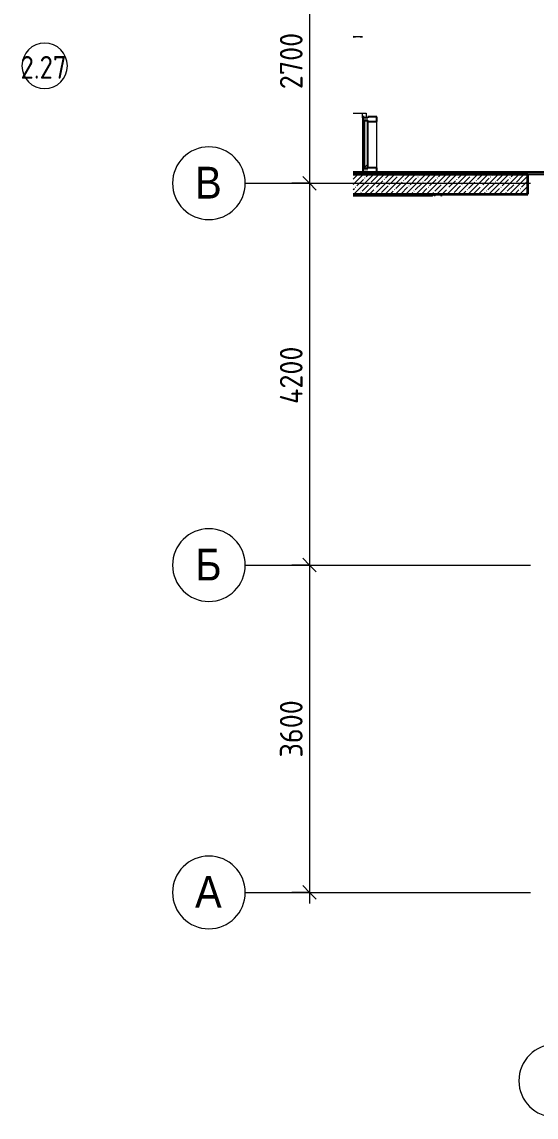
# Model space of a CAD drawing. Header units: millimetres. Extents: x 16345 to 138513, y -2470 to 23828.
# Drawn here: x 16345 to 22000, y -2470 to 9574 of the extents above; entities that cross this region are included whole.
import ezdxf

# ---------------------------------------------------------------- set-up
doc = ezdxf.new("R2010")
doc.units = ezdxf.units.MM
doc.linetypes.add('Осевая', pattern=[3175, 635, -476.25, 1587.5, -476.25])
for name, color, linetype, lineweight in [('A-ANNO-DIMS', 7, 'Continuous', 9), ('A-ANNO-DIMS-100', 7, 'Continuous', 9), ('A-AREA-IDEN', 7, 'Continuous', 9), ('A-DOOR', 7, 'Continuous', 9), ('A-DOOR-1', 7, 'Continuous', 13), ('A-GLAZ-CURT', 7, 'Continuous', 9), ('A-GLAZ-CURT-1', 7, 'Continuous', 25), ('A-GLAZ-CWMG', 7, 'Continuous', 9), ('A-GLAZ-CWMG-1', 7, 'Continuous', 25), ('A-WALL', 7, 'Continuous', 9), ('I-WALL', 7, 'Continuous', 9), ('Оси', 7, 'Continuous', 9), ('Оси-1', 7, 'Continuous', 20), ('Оси-2', 7, 'Осевая', 9)]:
    doc.layers.add(name, color=color, linetype=linetype, lineweight=lineweight)
for name, color, linetype, lineweight, true_color in [('A-WALL-2', 7, 'Continuous', 35, 0x3c3c3c), ('A-WALL-3', 7, 'Continuous', 25, 0x3c3c3c), ('A-WALL-FNSH-1', 7, 'Continuous', 13, 0x3c3c3c)]:
    doc.layers.add(name, color=color, linetype=linetype, lineweight=lineweight, true_color=true_color)
doc.styles.add('Arial', font='arial.ttf', dxfattribs={"width": 0.9, "height": 350})
doc.styles.add('GOST Common', font='GOST_Common.ttf', dxfattribs={"width": 0.9, "height": 250})
doc.styles.add('ISOCPEUR', font='isocpeur.ttf', dxfattribs={"width": 0.9, "height": 250})
doc.dimstyles.new('ISO-2_5_0_9К_БОЛЬШОЙ', dxfattribs={"dimscale": 304.8, "dimtxt": 248.995294, "dimasz": 0.492126, "dimexe": 0.393701, "dimexo": 0.984252, "dimgap": 0, "dimtad": 1, "dimdec": 0, "dimrnd": 10, "dimzin": 0, "dimdsep": 46, "dimtxsty": 'ISOCPEUR', "dimblk1": 'OBLIQUE', "dimblk2": 'OBLIQUE', "dimsah": 1, "dimcen": 0.09, "dimdle": 0.393701, "dimazin": 0, "dimtfac": 1, "dimtdec": 4, "dimtix": 1, "dimtmove": 0, "dimatfit": 3, "dimfxl": 1, "dimtvp": 1, "dimtolj": 1, "dimtzin": 0, "dimarcsym": 2})
pattern_1 = [(0, (0, 0), (121.92, 30.48), [10.058, -81.382, 10.058, -81.382, -487.68]), (0, (0, 0), (121.92, 30.48), [-182.88, 10.058, -172.822, 10.058, -81.382, -213.36]), (0, (0, 0), (121.92, 30.48), [-457.2, 10.058, -50.902, 10.058, -142.342]), (120, (45.72, 15.24), (-87.356454, 90.345817), [10.058, -81.382, 10.058, -81.382, -487.68]), (120, (45.72, 15.24), (-87.356454, 90.345817), [-182.88, 10.058, -172.822, 10.058, -81.382, -213.36]), (120, (45.72, 15.24), (-87.356454, 90.345817), [-457.2, 10.058, -50.902, 10.058, -142.342]), (240, (60.96, 76.2), (-34.563546, -120.825817), [10.058, -81.382, 10.058, -81.382, -487.68]), (240, (60.96, 76.2), (-34.563546, -120.825817), [-182.88, 10.058, -172.822, 10.058, -81.382, -213.36]), (240, (60.96, 76.2), (-34.563546, -120.825817), [-457.2, 10.058, -50.902, 10.058, -142.342])]

# ---------------------------------------------------------------- blocks, each defined once
blk = doc.blocks.new('Прямоугольный импост - Импост структурный с накладкой - 160мм Темный-30756008-План разверток пом_ 2_28_ Этаж 2')
at = {"layer": 'A-GLAZ-CWMG-1'}
for p, q in [((-50, 0), (-50, 17)), ((-50, 17), (0, 17)), ((-40, 0), (-50, 0)), ((-40, -40), (-40, 0)), ((0, 0), (-10, 0)), ((-10, 0), (-10, -40)), ((0, 17), (0, 0)), ((-50, -140), (-50, -40)), ((-50, -40), (-40, -40)), ((-10, -40), (0, -40)), ((0, -40), (0, -140)), ((0, -140), (-50, -140))]:
    blk.add_line(p, q, dxfattribs=at)
blk = doc.blocks.new('Системная панель - Стекло - 40мм-32387061-План разверток пом_ 2_28_ Этаж 2')
at = {"layer": 'A-GLAZ-CURT'}
h = blk.add_hatch(dxfattribs=at)
h.set_pattern_fill('FP_23', color=256, style=0, pattern_type=2)
h.set_pattern_definition([(135, (8125.22, -20210), (-282.843, -282.843), [200, -600]), (135, (8225.22, -20410), (-282.843, -282.843), [600, -200]), (135, (8325.22, -20010), (-282.843, -282.843), [200, -600])])
h.paths.add_polyline_path([(265, 40), (-265, 40), (-265, 0), (265, 0)])
at = {"layer": 'A-GLAZ-CURT-1'}
for p, q in [((265, 40), (-265, 40)), ((-265, 40), (-265, 0)), ((-265, 0), (265, 0)), ((265, 0), (265, 40))]:
    blk.add_line(p, q, dxfattribs=at)
blk = doc.blocks.new('Прямоугольный импост - Импост структурный с накладкой - 160мм Темный-32387059-План разверток пом_ 2_28_ Этаж 2')
at = {"layer": 'A-GLAZ-CWMG'}
for p, q in [((20093, 7970), (20093, 8480)), ((20250, 7970), (20250, 8480))]:
    blk.add_line(p, q, dxfattribs=at)
blk = doc.blocks.new('Прямоугольный импост - Импост структурный с накладкой - 160мм Темный-30755591-План разверток пом_ 2_28_ Этаж 2')
at = {"layer": 'A-GLAZ-CWMG-1'}
for p, q in [((-25, 0), (-25, 17)), ((-25, 17), (25, 17)), ((-15, 0), (-25, 0)), ((-15, -40), (-15, 0)), ((25, 0), (15, 0)), ((15, 0), (15, -40)), ((25, 17), (25, 0)), ((-25, -140), (-25, -40)), ((-25, -40), (-15, -40)), ((15, -40), (25, -40)), ((25, -40), (25, -140)), ((25, -140), (-25, -140))]:
    blk.add_line(p, q, dxfattribs=at)
blk = doc.blocks.new('Дверь_Витражная_остекление_ - ВВ-16 остекление-32390142-План разверток пом_ 2_28_ Этаж 2')
at = {"layer": 'A-DOOR'}
for p, q in [((-833, -120), (-833, -20)), ((833, -120), (833, -20))]:
    blk.add_line(p, q, dxfattribs=at)
for centre, radius, start, end in [((-833, -20), 825, 353.0315, 0), ((833, -20), 840, 180, 186.8441)]:
    blk.add_arc(centre, radius, start, end, dxfattribs=at)
at = {"layer": 'A-DOOR-1'}
for p, q in [((-883, 20), (-833, 20)), ((-883, -20), (-883, 20)), ((-833, 20), (-833, -20)), ((833, 20), (883, 20)), ((833, -20), (833, 20)), ((883, 20), (883, -20)), ((-833, -20), (-883, -20)), ((883, -20), (833, -20))]:
    blk.add_line(p, q, dxfattribs=at)
blk = doc.blocks.new('Ось сетки - D8-29747960-План разверток пом_ 2_28_ Этаж 2')
at = {"layer": 'Оси-1'}
for start, end in [(360, 180), (180, 360)]:
    blk.add_arc((0, 0), 4, start, end, dxfattribs=at)
blk = doc.blocks.new('Марка_Помещения - Номер-25198446-План разверток пом_ 2_28_ Этаж 2')
at = {"layer": 'A-AREA-IDEN'}
for start, end in [(360, 180), (180, 360)]:
    blk.add_arc((0, 0), 2.5, start, end, dxfattribs=at)
blk = doc.blocks.new('DIMBLOCK7-План разверток пом_ 2_28_ Этаж 2')
at = {"layer": 'A-ANNO-DIMS-100'}
for p, q in [((19314, 10500), (19628, 10500)), ((19508, 10500), (19314, 10500)), ((19508, 10500), (19508, 7800)), ((19314, 7800), (19628, 7800)), ((19508, 7800), (19314, 7800))]:
    blk.add_line(p, q, dxfattribs=at)
at = {"layer": 'A-ANNO-DIMS-100', "lineweight": 20}
for p, q in [((19508, 10500), (19433, 10575)), ((19508, 10500), (19583, 10425)), ((19508, 7800), (19433, 7875)), ((19508, 7800), (19583, 7725))]:
    blk.add_line(p, q, dxfattribs=at)
at = {"layer": 'A-ANNO-DIMS-100', "color": 0, "insert": (19182, 8834), "char_height": 250, "width": 758.48, "attachment_point": 1, "rotation": 90, "line_spacing_factor": 1.149209, "style": 'ISOCPEUR'}
blk.add_mtext('2700', dxfattribs=at)
blk = doc.blocks.new('_Oblique')
at = {"color": 0, "linetype": 'ByBlock', "lineweight": -2}
blk.add_line((-0.5, -0.5), (0.5, 0.5), dxfattribs=at)
blk = doc.blocks.new('DIMBLOCK8-План разверток пом_ 2_28_ Этаж 2')
at = {"layer": 'A-ANNO-DIMS-100', "lineweight": 20}
for p, q in [((19508, 7800), (19433, 7875)), ((19508, 7800), (19583, 7725)), ((19508, 3600), (19433, 3675)), ((19508, 3600), (19583, 3525))]:
    blk.add_line(p, q, dxfattribs=at)
at = {"layer": 'A-ANNO-DIMS-100'}
for p, q in [((19314, 7800), (19628, 7800)), ((19508, 7800), (19314, 7800)), ((19508, 7800), (19508, 3600)), ((19314, 3600), (19628, 3600)), ((19508, 3600), (19314, 3600))]:
    blk.add_line(p, q, dxfattribs=at)
at = {"layer": 'A-ANNO-DIMS-100', "color": 0, "insert": (19182, 5372), "char_height": 250, "width": 787.21, "attachment_point": 1, "rotation": 90, "line_spacing_factor": 1.149209, "style": 'ISOCPEUR'}
blk.add_mtext('4200', dxfattribs=at)
blk = doc.blocks.new('DIMBLOCK9-План разверток пом_ 2_28_ Этаж 2')
at = {"layer": 'A-ANNO-DIMS-100', "lineweight": 20}
for p, q in [((19508, 3600), (19433, 3675)), ((19508, 3600), (19583, 3525)), ((19508, 0), (19433, 75)), ((19508, 0), (19583, -75))]:
    blk.add_line(p, q, dxfattribs=at)
at = {"layer": 'A-ANNO-DIMS-100'}
for p, q in [((19314, 3600), (19628, 3600)), ((19508, 3600), (19314, 3600)), ((19508, 3600), (19508, -120)), ((19314, 0), (19628, 0)), ((19508, 0), (19314, 0))]:
    blk.add_line(p, q, dxfattribs=at)
at = {"layer": 'A-ANNO-DIMS-100', "color": 0, "insert": (19182, 1484), "char_height": 250, "width": 758.48, "attachment_point": 1, "rotation": 90, "line_spacing_factor": 1.149209, "style": 'ISOCPEUR'}
blk.add_mtext('3600', dxfattribs=at)

msp = doc.modelspace()

# ---------------------------------------------------------------- hatches: boundary and pattern name
at = {"layer": 'I-WALL'}
h = msp.add_hatch(dxfattribs=at)
h.set_pattern_fill('FP_3', color=256, style=0, pattern_type=2)
h.set_pattern_definition([(135, (0, 0), (-70.71068, -70.71068), [])])
h.paths.add_polyline_path([(20010, 7900), (20210, 7900), (20210, 7920), (20010, 7920)])
h.paths.add_polyline_path([(20010, 10880), (20210, 10880), (20210, 10900), (20010, 10900)])
h = msp.add_hatch(dxfattribs=at)
h.set_pattern_fill('FP_14', color=256, style=0, pattern_type=2)
h.set_pattern_definition(pattern_1)
h.paths.add_polyline_path([(19990, 7900), (20010, 7900), (20010, 7920), (19990, 7919.9)])
h = msp.add_hatch(dxfattribs=at)
h.set_pattern_fill('FP_2', color=256, style=0, pattern_type=2)
h.set_pattern_definition([(45, (0, 0), (-57.02463, 57.02463), []), (45, (57.025, 0), (-57.02463, 57.02463), [100.806, -20.161, 3.353, -16.808])])
h.paths.add_polyline_path([(21910, 7680), (21910, 7900), (19990, 7900), (19990, 7680), (21158.4, 7680)])
h = msp.add_hatch(dxfattribs=at)
h.set_pattern_fill('FP_14', color=256, style=0, pattern_type=2)
h.set_pattern_definition(pattern_1)
h.paths.add_polyline_path([(30910, 7900), (30930, 7900), (30930, 7920), (27460, 7920), (27460, 7908), (27490, 7908), (27490, 7900), (30519.5, 7900)])
h.paths.add_polyline_path([(26330, 7900), (26330, 7908), (26360, 7908), (26360, 7920), (24370, 7920), (24370, 7900), (26160, 7900)])
h.paths.add_polyline_path([(22328.5, 7900), (22930, 7900), (22930, 7920), (20210, 7920), (20210, 7900), (21158.4, 7900)])
h = msp.add_hatch(dxfattribs=at)
h.set_pattern_fill('FP_14', color=256, style=0, pattern_type=2)
h.set_pattern_definition(pattern_1)
h.paths.add_polyline_path([(20860, 7660), (20880, 7660), (20880, 7680), (19990, 7680), (19990, 7660), (20859, 7660)])
h = msp.add_hatch(dxfattribs=at)
h.set_pattern_fill('FP_7', color=256, style=0, pattern_type=2)
h.set_pattern_definition([(45, (0, 0), (-35.35534, 35.35534), [])])
h.paths.add_polyline_path([(20880, 7659), (20960, 7659), (20960, 7680), (20880, 7680), (20880, 7660)])

# ---------------------------------------------------------------- linework, layer by layer
at = {"layer": 'A-WALL'}
for p, q in [((20010, 7900), (20010, 7920)), ((20210, 7920), (20210, 7900)), ((20859, 7659), (20859, 7660)), ((20880, 7660), (20880, 7680))]:
    msp.add_line(p, q, dxfattribs=at)
at = {"layer": 'A-WALL-2'}
for p, q in [((19990, 7900), (21910, 7900)), ((21910, 7680), (21910, 7900)), ((19990, 7680), (21910, 7680))]:
    msp.add_line(p, q, dxfattribs=at)
at = {"layer": 'A-WALL-3'}
for p, q in [((22930, 7920), (19990, 7920)), ((21910, 7900), (22510, 7900)), ((20860, 7660), (19990, 7660)), ((20960, 7659), (20960, 7680))]:
    msp.add_line(p, q, dxfattribs=at)
at = {"layer": 'A-WALL-FNSH-1'}
for p, q in [((22930, 7921), (20231, 7921)), ((20231, 7921), (20231, 7920))]:
    msp.add_line(p, q, dxfattribs=at)
at = {"layer": 'Оси'}
for p, q in [((18802, 7800), (21302, 7800)), ((18802, 3600), (21302, 3600)), ((18802, 0), (21302, 0))]:
    msp.add_line(p, q, dxfattribs=at)
at = {"layer": 'Оси-2'}
for p, q in [((21302, 7800), (36260, 7800)), ((21302, 3600), (36260, 3600)), ((21302, 0), (36260, 0))]:
    msp.add_line(p, q, dxfattribs=at)

# ---------------------------------------------------------------- block references
at = {"layer": 'A-AREA-IDEN', "xscale": 99.99999999999993, "yscale": 99.99999999999993, "zscale": 99.99999999999993}
msp.add_blockref('Марка_Помещения - Номер-25198446-План разверток пом_ 2_28_ Этаж 2', (16595.6, 9090.7), dxfattribs=at)
at = {"layer": 'A-DOOR', "rotation": 269.9999999999998}
msp.add_blockref('Дверь_Витражная_остекление_ - ВВ-16 остекление-32390142-План разверток пом_ 2_28_ Этаж 2', (20110, 9402.9), dxfattribs=at)
at = {"layer": 'A-GLAZ-CURT', "rotation": 269.9999999999997}
msp.add_blockref('Системная панель - Стекло - 40мм-32387061-План разверток пом_ 2_28_ Этаж 2', (20110, 8225.2), dxfattribs=at)
at = {"layer": 'A-GLAZ-CWMG', "extrusion": (0, 0, -1), "rotation": 270.0000000000002}
for name, p in [('Прямоугольный импост - Импост структурный с накладкой - 160мм Темный-30755591-План разверток пом_ 2_28_ Этаж 2', (-20110, 8505.4)), ('Прямоугольный импост - Импост структурный с накладкой - 160мм Темный-30756008-План разверток пом_ 2_28_ Этаж 2', (-20110, 7920))]:
    msp.add_blockref(name, p, dxfattribs=at)
at = {"layer": 'A-GLAZ-CWMG'}
msp.add_blockref('Прямоугольный импост - Импост структурный с накладкой - 160мм Темный-32387059-План разверток пом_ 2_28_ Этаж 2', (0, 0), dxfattribs=at)
at = {"layer": 'Оси-1', "xscale": 99.99999999999993, "yscale": 99.99999999999993, "zscale": 99.99999999999993, "rotation": 269.9999999999994}
for p in [(18402, 7800), (18402, 3600), (18402, 0)]:
    msp.add_blockref('Ось сетки - D8-29747960-План разверток пом_ 2_28_ Этаж 2', p, dxfattribs=at)
at = {"layer": 'Оси-1', "xscale": 99.99999999999993, "yscale": 99.99999999999993, "zscale": 99.99999999999993}
msp.add_blockref('Ось сетки - D8-29747960-План разверток пом_ 2_28_ Этаж 2', (22210, -2070.5), dxfattribs=at)

# ---------------------------------------------------------------- texts
at = {"layer": 'A-AREA-IDEN', "insert": (16329.9, 9199.3), "char_height": 250, "width": 663.797, "attachment_point": 1, "style": 'GOST Common'}
msp.add_mtext('2.27', dxfattribs=at)
at = {"layer": 'Оси', "char_height": 350, "attachment_point": 1, "style": 'Arial'}
for s, insert, width in [('\\fArial|b0|i0|c204|p34|;\\W.9;В', (18249.2, 7981), 360.759), ('\\fArial|b0|i0|c204|p34|;\\W.9;Б', (18252.4, 3781), 353.544), ('\\fArial|b0|i0|c204|p34|;\\W.9;А', (18249.2, 181), 360.759)]:
    msp.add_mtext(s, dxfattribs=dict(at, insert=insert, width=width))

# ---------------------------------------------------------------- dimensions: what is measured, and where the dimension line sits
at = {"layer": 'A-ANNO-DIMS'}
for base, p1, p2, override, picture, middle in [((19508.4, 7800), (19614.4, 10500), (19614.4, 7800), {"dimpost": '<>', "dimfxl": 2700}, 'DIMBLOCK7-План разверток пом_ 2_28_ Этаж 2', (19383.4, 9150)), ((19508.4, 3600), (19614.4, 7800), (19614.4, 3600), {"dimpost": '<>', "dimfxl": 4200}, 'DIMBLOCK8-План разверток пом_ 2_28_ Этаж 2', (19383.4, 5700)), ((19508.4, 0), (19614.4, 3600), (19614.4, 0), {"dimpost": '<>', "dimfxl": 3600}, 'DIMBLOCK9-План разверток пом_ 2_28_ Этаж 2', (19383.4, 1800))]:
    dim = msp.add_linear_dim(base=base, p1=p1, p2=p2, angle=90, dimstyle='ISO-2_5_0_9К_БОЛЬШОЙ', override=override, dxfattribs=at)
    dim.commit()
    dim.dimension.update_dxf_attribs({"geometry": picture, "text_midpoint": middle})

doc.saveas('drawing.dxf')
